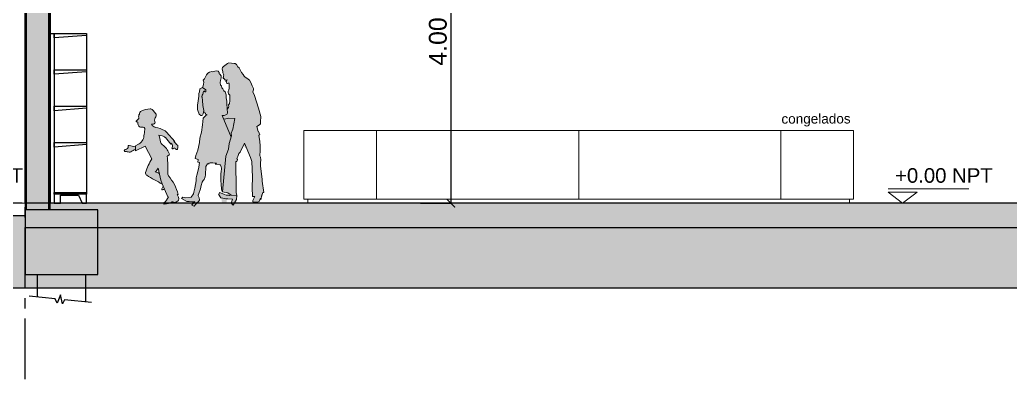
# Model space of a CAD drawing. Header units: inches. Extents: x -309 to 190, y -1585 to -1350.
# Drawn here: x -66.46 to -54.21, y -1468.68 to -1464.24 of the extents above; entities that cross this region are included whole.
import ezdxf

# ---------------------------------------------------------------- set-up
doc = ezdxf.new("R2010")
doc.units = ezdxf.units.IN
doc.header["$MEASUREMENT"] = 0
doc.header["$PDMODE"] = 3
doc.linetypes.add('CENTER2', pattern=[1.125, 0.75, -0.125, 0.125, -0.125])
doc.linetypes.add('HIDDEN', pattern=[0.375, 0.25, -0.125])
doc.layers.get('0').update_dxf_attribs({"color": 9, "linetype": 'CONTINUOUS'})
doc.layers.get('DEFPOINTS').update_dxf_attribs({"color": 9, "linetype": 'CONTINUOUS'})
for name, color, linetype in [('0-TISI-TITULOS', 9, 'CONTINUOUS'), ('0.50', 9, 'CONTINUOUS'), ('02', 9, 'CONTINUOUS'), ('10-TEXTO', 9, 'CONTINUOUS'), ('color gris', 9, 'CONTINUOUS'), ('COLOR MURO MUNI', 9, 'CONTINUOUS'), ('COTAS 1.75', 9, 'CONTINUOUS'), ('esca', 9, 'CONTINUOUS'), ('ESTRUCTURAS', 9, 'CONTINUOUS'), ('FMR ESTRUCTURA H°A°', 9, 'CONTINUOUS'), ('lm', 9, 'HIDDEN'), ('MUROS obra nueva', 9, 'CONTINUOUS'), ('REVOQUE', 9, 'CONTINUOUS')]:
    doc.layers.add(name, color=color, linetype=linetype)
for name, color, linetype, lineweight in [('cotas', 9, 'CONTINUOUS', 15), ('LOGO SOMBRA', 9, 'CONTINUOUS', 18), ('MUR_REF_MUROS', 9, 'CONTINUOUS', 9), ('MURO 27', 9, 'CONTINUOUS', 9), ('PERSONAS', 9, 'CONTINUOUS', 0)]:
    doc.layers.add(name, color=color, linetype=linetype, lineweight=lineweight)
doc.styles.add('COTAS', font='arial.ttf')
doc.styles.add('ROMANS', font='arial.ttf')
doc.dimstyles.new('ploteo 100', dxfattribs={"dimscale": 0, "dimtxt": 0.22, "dimasz": 0.1, "dimexe": 0, "dimexo": 0, "dimgap": 0.05, "dimtad": 1, "dimzin": 0, "dimdsep": 46, "dimtxsty": 'COTAS', "dimblk1": 'ARCHTICK', "dimblk2": 'ARCHTICK', "dimsah": 1, "dimcen": 0.7, "dimclrd": 256, "dimclre": 256, "dimclrt": 256, "dimaunit": 1, "dimadec": 3, "dimazin": 0, "dimtfac": 1, "dimtmove": 2, "dimatfit": 3, "dimldrblk": 'ARCHTICK', "dimfxl": 1, "dimtolj": 1, "dimtzin": 0, "dimarcsym": 0})

# ---------------------------------------------------------------- blocks, each defined once
blk = doc.blocks.new('tripleta 01')
at = {"layer": 'PERSONAS'}
for points in [[(-0.136, 1.682), (-0.125, 1.706), (-0.07, 1.751), (-0.048, 1.757), (0.014, 1.749), (0.025, 1.749), (0.043, 1.736), (0.06, 1.714), (0.076, 1.695), (0.094, 1.656), (0.111, 1.63), (0.136, 1.594), (0.16, 1.573), (0.204, 1.544), (0.216, 1.522), (0.251, 1.44), (0.251, 1.422), (0.244, 1.401), (0.266, 1.353), (0.343, 1.087), (0.337, 1.003), (0.321, 0.986), (0.294, 0.97), (0.311, 0.908), (0.315, 0.91), (0.33, 0.867), (0.318, 0.862), (0.333, 0.733), (0.33, 0.644), (0.332, 0.602), (0.34, 0.575), (0.34, 0.53), (0.339, 0.517), (0.358, 0.29), (0.38, 0.163), (0.369, 0.155), (0.369, 0.111), (0.338, 0.085), (0.323, 0.044), (0.3, 0.035), (0.243, 0.033), (0.244, 0.056), (0.26, 0.091), (0.239, 0.105), (0.232, 0.524), (0.166, 0.704), (0.149, 0.704), (0.13, 0.743), (0.086, 0.652), (0.078, 0.645), (0.044, 0.576), (0.052, 0.563), (0.047, 0.539), (0.035, 0.537), (0.036, 0.153), (0.045, 0.116), (0.042, 0.075), (0, 0), (-0.026, 0.022), (-0.01, 0.074), (-0.079, 0.077), (-0.082, 0.051), (-0.076, 0.016), (-0.137, 0.015), (-0.145, 0.076), (-0.154, 0.087), (-0.18, 0.134), (-0.178, 0.135), (-0.171, 0.154), (-0.114, 0.131), (-0.086, 0.123), (-0.058, 0.123), (-0.041, 0.117), (-0.034, 0.127), (-0.068, 0.149), (-0.131, 0.165), (-0.138, 0.165), (-0.152, 0.31), (-0.152, 0.354), (-0.15, 0.406), (-0.144, 0.442), (-0.156, 0.501), (-0.17, 0.496), (-0.221, 0.506), (-0.208, 0.517), (-0.294, 0.52), (-0.299, 0.514), (-0.313, 0.509), (-0.337, 0.475), (-0.343, 0.388), (-0.354, 0.332), (-0.384, 0.281), (-0.404, 0.208), (-0.416, 0.171), (-0.429, 0.132), (-0.427, 0.1), (-0.42, 0.076), (-0.418, 0.058), (-0.438, 0.032), (-0.483, -0.016), (-0.506, -0.007), (-0.51, 0.004), (-0.473, 0.044), (-0.481, 0.044), (-0.489, 0.042), (-0.499, 0.041), (-0.517, 0.042), (-0.522, 0.044), (-0.575, 0.045), (-0.638, 0.08), (-0.622, 0.099), (-0.588, 0.088), (-0.521, 0.095), (-0.5, 0.124), (-0.49, 0.137), (-0.473, 0.217), (-0.463, 0.275), (-0.459, 0.297), (-0.457, 0.335), (-0.45, 0.366), (-0.437, 0.417), (-0.422, 0.486), (-0.416, 0.525), (-0.437, 0.531), (-0.431, 0.562), (-0.472, 0.576), (-0.418, 0.767), (-0.411, 0.831), (-0.391, 0.907), (-0.378, 0.998), (-0.37, 1.073), (-0.358, 1.091), (-0.344, 1.105), (-0.318, 1.107), (-0.322, 1.116), (-0.333, 1.119), (-0.343, 1.127), (-0.354, 1.145), (-0.364, 1.154), (-0.369, 1.138), (-0.377, 1.112), (-0.387, 1.105), (-0.419, 1.122), (-0.423, 1.137), (-0.434, 1.156), (-0.44, 1.18), (-0.437, 1.253), (-0.429, 1.306), (-0.425, 1.34), (-0.425, 1.367), (-0.418, 1.4), (-0.411, 1.435), (-0.379, 1.453), (-0.375, 1.469), (-0.365, 1.493), (-0.364, 1.518), (-0.373, 1.543), (-0.356, 1.561), (-0.34, 1.588), (-0.32, 1.62), (-0.299, 1.639), (-0.278, 1.647), (-0.263, 1.65), (-0.25, 1.645), (-0.228, 1.655), (-0.218, 1.656), (-0.189, 1.653), (-0.185, 1.653), (-0.175, 1.638), (-0.172, 1.621), (-0.164, 1.616), (-0.148, 1.597), (-0.151, 1.562), (-0.155, 1.54), (-0.159, 1.52), (-0.159, 1.502), (-0.151, 1.478), (-0.143, 1.472), (-0.142, 1.455), (-0.13, 1.439), (-0.121, 1.425), (-0.112, 1.417), (-0.098, 1.42), (-0.102, 1.41), (-0.109, 1.407), (-0.101, 1.398), (-0.086, 1.363), (-0.086, 1.319), (-0.078, 1.282), (-0.077, 1.222), (-0.075, 1.193), (-0.066, 1.196), (-0.053, 1.219), (-0.061, 1.236), (-0.045, 1.257), (-0.043, 1.327), (-0.043, 1.369), (-0.049, 1.368), (-0.061, 1.398), (-0.055, 1.417), (-0.05, 1.449), (-0.051, 1.474), (-0.038, 1.501), (-0.035, 1.509), (-0.048, 1.507), (-0.062, 1.504), (-0.072, 1.502), (-0.078, 1.505), (-0.081, 1.512), (-0.083, 1.519), (-0.088, 1.525), (-0.091, 1.532), (-0.082, 1.537), (-0.075, 1.546), (-0.086, 1.545), (-0.102, 1.547), (-0.107, 1.546), (-0.11, 1.561), (-0.117, 1.563), (-0.123, 1.567), (-0.123, 1.573), (-0.122, 1.578), (-0.117, 1.604), (-0.127, 1.635), (-0.128, 1.646), (-0.132, 1.65)], [(-1.14, 1.159), (-1.105, 1.173), (-1.08, 1.181), (-1.045, 1.187), (-1.027, 1.189), (-1.01, 1.186), (-1, 1.18), (-0.988, 1.166), (-0.959, 1.132), (-0.953, 1.122), (-0.951, 1.112), (-0.954, 1.099), (-0.961, 1.088), (-0.964, 1.082), (-0.97, 1.066), (-0.972, 1.054), (-0.97, 1.041), (-0.968, 1.034), (-0.966, 1.023), (-0.969, 1.011), (-0.977, 1.002), (-0.99, 0.998), (-1.008, 0.998), (-1.004, 0.99), (-0.995, 0.979), (-0.985, 0.97), (-0.968, 0.962), (-0.913, 0.947), (-0.874, 0.932), (-0.836, 0.911), (-0.812, 0.887), (-0.779, 0.85), (-0.723, 0.787), (-0.731, 0.781), (-0.712, 0.76), (-0.7, 0.749), (-0.687, 0.738), (-0.683, 0.728), (-0.683, 0.715), (-0.686, 0.699), (-0.691, 0.688), (-0.697, 0.684), (-0.704, 0.685), (-0.709, 0.689), (-0.713, 0.697), (-0.719, 0.701), (-0.732, 0.703), (-0.739, 0.699), (-0.748, 0.695), (-0.755, 0.698), (-0.757, 0.704), (-0.755, 0.711), (-0.751, 0.724), (-0.751, 0.74), (-0.754, 0.749), (-0.761, 0.763), (-0.773, 0.754), (-0.839, 0.833), (-0.851, 0.844), (-0.866, 0.852), (-0.898, 0.858), (-0.919, 0.862), (-0.908, 0.829), (-0.902, 0.806), (-0.898, 0.781), (-0.895, 0.769), (-0.889, 0.758), (-0.876, 0.744), (-0.853, 0.726), (-0.83, 0.703), (-0.818, 0.687), (-0.807, 0.67), (-0.801, 0.66), (-0.794, 0.644), (-0.79, 0.63), (-0.792, 0.622), (-0.799, 0.613), (-0.816, 0.605), (-0.807, 0.462), (-0.806, 0.369), (-0.788, 0.345), (-0.774, 0.328), (-0.74, 0.277), (-0.714, 0.226), (-0.697, 0.185), (-0.688, 0.158), (-0.681, 0.132), (-0.693, 0.128), (-0.683, 0.113), (-0.673, 0.078), (-0.674, 0.058), (-0.676, 0.054), (-0.726, 0.031), (-0.737, 0.031), (-0.747, 0.039), (-0.753, 0.038), (-0.76, 0.034), (-0.785, 0.023), (-0.814, 0.015), (-0.839, 0.011), (-0.852, 0.011), (-0.861, 0.016), (-0.862, 0.02), (-0.858, 0.028), (-0.848, 0.035), (-0.825, 0.058), (-0.811, 0.079), (-0.801, 0.102), (-0.808, 0.101), (-0.838, 0.17), (-0.871, 0.246), (-0.892, 0.3), (-0.911, 0.374), (-0.927, 0.455), (-0.953, 0.42), (-0.964, 0.409), (-0.915, 0.392), (-0.877, 0.259), (-0.924, 0.284), (-0.996, 0.324), (-1.028, 0.343), (-1.08, 0.378), (-1.083, 0.403), (-1.072, 0.437), (-1.037, 0.518), (-1.007, 0.57), (-1.034, 0.623), (-1.055, 0.664), (-1.088, 0.727), (-1.129, 0.707), (-1.175, 0.685), (-1.208, 0.669), (-1.207, 0.686), (-1.22, 0.682), (-1.243, 0.673), (-1.263, 0.659), (-1.273, 0.653), (-1.292, 0.655), (-1.306, 0.658), (-1.329, 0.66), (-1.345, 0.665), (-1.347, 0.677), (-1.341, 0.684), (-1.326, 0.687), (-1.312, 0.693), (-1.303, 0.705), (-1.3, 0.716), (-1.299, 0.731), (-1.294, 0.736), (-1.283, 0.735), (-1.268, 0.731), (-1.249, 0.727), (-1.221, 0.725), (-1.209, 0.726), (-1.212, 0.731), (-1.156, 0.761), (-1.12, 0.802), (-1.108, 0.831), (-1.102, 0.865), (-1.099, 0.894), (-1.092, 0.939), (-1.095, 0.95), (-1.101, 0.957), (-1.107, 0.962), (-1.117, 0.964), (-1.128, 0.963), (-1.136, 0.962), (-1.145, 0.963), (-1.152, 0.965), (-1.162, 0.971), (-1.168, 0.977), (-1.174, 0.985), (-1.177, 0.993), (-1.179, 1.002), (-1.178, 1.013), (-1.179, 1.02), (-1.181, 1.024), (-1.183, 1.025), (-1.189, 1.028), (-1.195, 1.027), (-1.199, 1.029), (-1.199, 1.032), (-1.198, 1.036), (-1.174, 1.061), (-1.169, 1.068), (-1.168, 1.074), (-1.168, 1.081), (-1.17, 1.093), (-1.168, 1.107), (-1.163, 1.119), (-1.161, 1.123), (-1.157, 1.14), (-1.146, 1.154)]]:
    blk.add_hatch(color=252, dxfattribs=at).paths.add_polyline_path(points)
for p, q in [((-0.07, 1.751), (-0.12, 1.711)), ((-0.052, 1.757), (-0.07, 1.751)), ((0.014, 1.749), (-0.052, 1.757)), ((0.025, 1.749), (0.014, 1.749)), ((0.043, 1.736), (0.025, 1.749)), ((0.059, 1.709), (0.043, 1.736)), ((-0.329, 1.611), (-0.342, 1.583)), ((-0.312, 1.63), (-0.329, 1.611)), ((-0.293, 1.644), (-0.312, 1.63)), ((-0.263, 1.65), (-0.293, 1.644)), ((-0.25, 1.645), (-0.263, 1.65)), ((-0.228, 1.655), (-0.25, 1.645)), ((-0.208, 1.657), (-0.228, 1.655)), ((-0.185, 1.653), (-0.208, 1.657)), ((-0.175, 1.638), (-0.185, 1.653)), ((-0.172, 1.621), (-0.175, 1.638)), ((-0.164, 1.616), (-0.172, 1.621)), ((-0.148, 1.597), (-0.164, 1.616)), ((-0.15, 1.57), (-0.148, 1.597)), ((-0.13, 1.7), (-0.136, 1.682)), ((-0.128, 1.646), (-0.136, 1.682)), ((-0.12, 1.711), (-0.13, 1.7)), ((-0.128, 1.646), (-0.129, 1.643)), ((-0.129, 1.643), (-0.128, 1.638)), ((-0.128, 1.638), (-0.127, 1.632)), ((-0.127, 1.632), (-0.123, 1.625)), ((-0.123, 1.625), (-0.121, 1.619)), ((-0.121, 1.619), (-0.117, 1.604)), ((-0.119, 1.596), (-0.117, 1.604)), ((-0.119, 1.594), (-0.119, 1.596)), ((-0.119, 1.588), (-0.119, 1.594)), ((0.076, 1.695), (0.059, 1.709)), ((0.081, 1.678), (0.076, 1.695)), ((0.094, 1.656), (0.081, 1.678)), ((0.104, 1.638), (0.094, 1.656)), ((0.125, 1.613), (0.104, 1.638)), ((0.136, 1.594), (0.125, 1.613)), ((0.147, 1.582), (0.136, 1.594)), ((-0.37, 1.475), (-0.379, 1.453)), ((-0.356, 1.561), (-0.373, 1.543)), ((-0.373, 1.543), (-0.367, 1.53)), ((-0.365, 1.493), (-0.37, 1.475)), ((-0.367, 1.53), (-0.364, 1.518)), ((-0.364, 1.518), (-0.365, 1.493)), ((-0.342, 1.583), (-0.356, 1.561)), ((-0.16, 1.516), (-0.155, 1.54)), ((-0.158, 1.483), (-0.16, 1.516)), ((-0.143, 1.472), (-0.158, 1.483)), ((-0.155, 1.54), (-0.15, 1.57)), ((-0.142, 1.448), (-0.143, 1.472)), ((-0.124, 1.571), (-0.123, 1.575)), ((-0.123, 1.567), (-0.124, 1.571)), ((-0.123, 1.575), (-0.121, 1.58)), ((-0.12, 1.565), (-0.123, 1.567)), ((-0.121, 1.583), (-0.119, 1.588)), ((-0.121, 1.58), (-0.121, 1.583)), ((-0.117, 1.563), (-0.12, 1.565)), ((-0.117, 1.563), (-0.106, 1.565)), ((-0.11, 1.561), (-0.107, 1.546)), ((-0.107, 1.546), (-0.099, 1.547)), ((-0.099, 1.547), (-0.094, 1.546)), ((-0.094, 1.546), (-0.087, 1.544)), ((-0.085, 1.534), (-0.09, 1.533)), ((-0.09, 1.533), (-0.09, 1.527)), ((-0.09, 1.527), (-0.088, 1.525)), ((-0.088, 1.525), (-0.084, 1.522)), ((-0.087, 1.544), (-0.075, 1.546)), ((-0.079, 1.539), (-0.085, 1.534)), ((-0.084, 1.522), (-0.082, 1.516)), ((-0.082, 1.516), (-0.08, 1.508)), ((-0.08, 1.508), (-0.077, 1.503)), ((-0.075, 1.546), (-0.079, 1.539)), ((-0.077, 1.503), (-0.072, 1.502)), ((-0.072, 1.502), (-0.062, 1.504)), ((-0.062, 1.504), (-0.051, 1.506)), ((-0.05, 1.444), (-0.051, 1.506)), ((0.169, 1.566), (0.147, 1.582)), ((0.204, 1.544), (0.169, 1.566)), ((0.219, 1.515), (0.204, 1.544)), ((0.237, 1.473), (0.219, 1.515)), ((0.251, 1.44), (0.237, 1.473)), ((-0.423, 1.377), (-0.426, 1.359)), ((-0.426, 1.359), (-0.425, 1.34)), ((-0.418, 1.4), (-0.423, 1.377)), ((-0.411, 1.435), (-0.418, 1.4)), ((-0.379, 1.453), (-0.411, 1.435)), ((-0.389, 1.337), (-0.383, 1.356)), ((-0.383, 1.356), (-0.374, 1.369)), ((-0.339, 1.424), (-0.379, 1.453)), ((-0.374, 1.369), (-0.371, 1.38)), ((-0.371, 1.39), (-0.369, 1.401)), ((-0.371, 1.38), (-0.371, 1.39)), ((-0.369, 1.401), (-0.363, 1.405)), ((-0.363, 1.405), (-0.355, 1.41)), ((-0.355, 1.41), (-0.351, 1.403)), ((-0.351, 1.403), (-0.35, 1.4)), ((-0.35, 1.4), (-0.346, 1.399)), ((-0.346, 1.399), (-0.342, 1.4)), ((-0.342, 1.4), (-0.339, 1.404)), ((-0.338, 1.413), (-0.339, 1.424)), ((-0.339, 1.404), (-0.338, 1.413)), ((-0.128, 1.437), (-0.142, 1.448)), ((-0.114, 1.413), (-0.128, 1.437)), ((-0.101, 1.398), (-0.114, 1.413)), ((-0.101, 1.398), (-0.086, 1.363)), ((-0.086, 1.363), (-0.087, 1.325)), ((-0.062, 1.389), (-0.06, 1.406)), ((-0.056, 1.373), (-0.062, 1.389)), ((-0.06, 1.406), (-0.053, 1.424)), ((-0.043, 1.358), (-0.056, 1.373)), ((-0.053, 1.424), (-0.05, 1.444)), ((-0.043, 1.358), (-0.043, 1.286)), ((0.243, 1.397), (0.251, 1.422)), ((0.265, 1.355), (0.243, 1.397)), ((0.251, 1.422), (0.251, 1.44)), ((0.312, 1.197), (0.265, 1.355)), ((-0.432, 1.282), (-0.44, 1.239)), ((-0.44, 1.239), (-0.44, 1.18)), ((-0.427, 1.322), (-0.432, 1.282)), ((-0.425, 1.34), (-0.427, 1.322)), ((-0.385, 1.331), (-0.389, 1.337)), ((-0.381, 1.292), (-0.385, 1.331)), ((-0.376, 1.23), (-0.381, 1.292)), ((-0.364, 1.167), (-0.376, 1.23)), ((-0.087, 1.325), (-0.078, 1.282)), ((-0.078, 1.282), (-0.078, 1.25)), ((-0.078, 1.25), (-0.075, 1.193)), ((-0.052, 1.242), (-0.063, 1.234)), ((-0.063, 1.234), (-0.053, 1.219)), ((-0.046, 1.253), (-0.052, 1.242)), ((-0.043, 1.286), (-0.046, 1.253)), ((-0.44, 1.18), (-0.434, 1.156)), ((-0.434, 1.156), (-0.423, 1.137)), ((-0.423, 1.137), (-0.419, 1.122)), ((-0.419, 1.122), (-0.398, 1.108)), ((-0.398, 1.108), (-0.387, 1.105)), ((-0.387, 1.105), (-0.378, 1.109)), ((-0.378, 1.109), (-0.372, 1.127)), ((-0.372, 1.127), (-0.365, 1.148)), ((-0.325, 1.117), (-0.37, 1.073)), ((-0.365, 1.148), (-0.364, 1.167)), ((-0.364, 1.154), (-0.365, 1.155)), ((-0.357, 1.148), (-0.364, 1.154)), ((-0.352, 1.142), (-0.357, 1.148)), ((-0.347, 1.135), (-0.352, 1.142)), ((-0.344, 1.13), (-0.347, 1.135)), ((-0.341, 1.123), (-0.344, 1.13)), ((-0.333, 1.119), (-0.341, 1.123)), ((-0.328, 1.119), (-0.333, 1.119)), ((-0.322, 1.116), (-0.328, 1.119)), ((-0.112, 1.108), (-0.138, 1.106)), ((-0.138, 1.106), (-0.024, 0.84)), ((-0.09, 1.115), (-0.112, 1.108)), ((-0.08, 1.119), (-0.09, 1.115)), ((-0.073, 1.126), (-0.08, 1.119)), ((-0.058, 1.204), (-0.075, 1.185)), ((-0.075, 1.193), (-0.07, 1.135)), ((-0.07, 1.135), (-0.073, 1.126)), ((-0.053, 1.219), (-0.058, 1.204)), ((0.343, 1.092), (0.312, 1.197)), ((-1.198, 1.036), (-1.174, 1.061)), ((-0.378, 0.992), (-0.392, 0.899)), ((-0.37, 1.073), (-0.378, 0.992)), ((-0.119, 1.062), (-0.089, 1.067)), ((-0.089, 1.067), (-0.057, 1.072)), ((-0.057, 1.072), (0.019, 1.069)), ((0.019, 1.069), (-0.005, 0.937)), ((0.294, 0.97), (0.327, 0.99)), ((0.327, 0.99), (0.337, 1.003)), ((0.337, 1.003), (0.34, 1.029)), ((0.34, 1.029), (0.343, 1.092)), ((-0.919, 0.862), (-0.877, 0.855)), ((-0.723, 0.787), (-0.823, 0.899)), ((-0.392, 0.899), (-0.413, 0.827)), ((-0.005, 0.937), (-0.026, 0.887)), ((-0.026, 0.887), (-0.019, 0.857)), ((0.311, 0.908), (0.294, 0.97)), ((0.311, 0.908), (0.315, 0.91)), ((0.328, 0.866), (0.315, 0.91)), ((0.318, 0.862), (0.328, 0.866)), ((0.329, 0.785), (0.318, 0.862)), ((-1.21, 0.732), (-1.179, 0.747)), ((-0.773, 0.754), (-0.839, 0.833)), ((-0.761, 0.763), (-0.773, 0.753)), ((-0.416, 0.773), (-0.439, 0.679)), ((-0.413, 0.827), (-0.416, 0.773)), ((-0.049, 0.759), (-0.057, 0.69)), ((-0.019, 0.857), (-0.049, 0.759)), ((0.14, 0.764), (0.086, 0.652)), ((0.215, 0.586), (0.14, 0.764)), ((0.333, 0.733), (0.329, 0.785)), ((-1.208, 0.669), (-1.087, 0.726)), ((-1.087, 0.726), (-1.007, 0.57)), ((-0.46, 0.613), (-0.472, 0.576)), ((-0.439, 0.679), (-0.46, 0.613)), ((-0.057, 0.69), (-0.089, 0.602)), ((0.07, 0.638), (0.056, 0.598)), ((0.086, 0.652), (0.07, 0.638)), ((0.328, 0.608), (0.332, 0.675)), ((0.332, 0.675), (0.333, 0.733)), ((-0.472, 0.576), (-0.431, 0.562)), ((-0.431, 0.562), (-0.437, 0.531)), ((-0.437, 0.531), (-0.416, 0.525)), ((-0.425, 0.468), (-0.416, 0.525)), ((-0.337, 0.475), (-0.319, 0.508)), ((-0.319, 0.508), (-0.295, 0.51)), ((-0.303, 0.518), (-0.284, 0.522)), ((-0.295, 0.51), (-0.303, 0.518)), ((-0.284, 0.522), (-0.272, 0.52)), ((-0.272, 0.52), (-0.251, 0.52)), ((-0.251, 0.52), (-0.208, 0.517)), ((-0.208, 0.517), (-0.221, 0.506)), ((-0.221, 0.506), (-0.17, 0.496)), ((-0.17, 0.496), (-0.159, 0.5)), ((-0.159, 0.5), (-0.148, 0.47)), ((-0.089, 0.602), (-0.131, 0.165)), ((0.035, 0.537), (0.034, 0.512)), ((0.034, 0.512), (0.036, 0.211)), ((0.047, 0.539), (0.035, 0.537)), ((0.056, 0.598), (0.044, 0.576)), ((0.044, 0.576), (0.052, 0.563)), ((0.052, 0.563), (0.047, 0.539)), ((0.231, 0.536), (0.215, 0.586)), ((0.241, 0.343), (0.231, 0.536)), ((0.328, 0.608), (0.337, 0.592)), ((0.337, 0.592), (0.343, 0.558)), ((0.343, 0.558), (0.339, 0.521)), ((0.34, 0.481), (0.339, 0.521)), ((-0.457, 0.335), (-0.449, 0.368)), ((-0.449, 0.368), (-0.437, 0.416)), ((-0.437, 0.416), (-0.425, 0.468)), ((-0.348, 0.348), (-0.344, 0.372)), ((-0.344, 0.372), (-0.341, 0.404)), ((-0.341, 0.404), (-0.338, 0.441)), ((-0.338, 0.441), (-0.337, 0.475)), ((-0.152, 0.383), (-0.153, 0.358)), ((-0.149, 0.417), (-0.152, 0.383)), ((-0.144, 0.442), (-0.149, 0.417)), ((-0.148, 0.47), (-0.146, 0.457)), ((-0.146, 0.457), (-0.144, 0.442)), ((0.357, 0.32), (0.34, 0.481)), ((-0.808, 0.101), (-0.878, 0.262)), ((-0.474, 0.21), (-0.459, 0.299)), ((-0.459, 0.299), (-0.457, 0.335)), ((-0.394, 0.242), (-0.384, 0.281)), ((-0.384, 0.281), (-0.37, 0.301)), ((-0.37, 0.301), (-0.36, 0.316)), ((-0.36, 0.316), (-0.348, 0.348)), ((-0.153, 0.358), (-0.153, 0.338)), ((-0.153, 0.338), (-0.152, 0.31)), ((-0.152, 0.31), (-0.147, 0.246)), ((-0.147, 0.246), (-0.139, 0.172)), ((0.237, 0.218), (0.241, 0.343)), ((0.357, 0.295), (0.357, 0.32)), ((0.381, 0.156), (0.357, 0.295)), ((-0.693, 0.128), (-0.681, 0.132)), ((-0.49, 0.137), (-0.521, 0.095)), ((-0.49, 0.137), (-0.486, 0.157)), ((-0.486, 0.157), (-0.474, 0.21)), ((-0.432, 0.121), (-0.426, 0.142)), ((-0.426, 0.142), (-0.406, 0.2)), ((-0.406, 0.2), (-0.394, 0.242)), ((-0.175, 0.137), (-0.181, 0.134)), ((-0.181, 0.134), (-0.154, 0.087)), ((-0.175, 0.137), (-0.171, 0.154)), ((-0.171, 0.154), (-0.137, 0.142)), ((-0.137, 0.142), (-0.106, 0.128)), ((-0.131, 0.165), (-0.068, 0.149)), ((-0.106, 0.128), (-0.086, 0.123)), ((-0.086, 0.123), (-0.058, 0.123)), ((-0.068, 0.149), (-0.026, 0.121)), ((0.036, 0.211), (0.036, 0.153)), ((0.036, 0.153), (0.045, 0.116)), ((0.239, 0.105), (0.237, 0.218)), ((0.351, 0.111), (0.369, 0.155)), ((0.369, 0.155), (0.381, 0.156)), ((-0.623, 0.099), (-0.638, 0.08)), ((-0.638, 0.08), (-0.575, 0.045)), ((-0.588, 0.088), (-0.623, 0.099)), ((-0.521, 0.095), (-0.588, 0.088)), ((-0.575, 0.045), (-0.543, 0.044)), ((-0.543, 0.044), (-0.502, 0.041)), ((-0.51, 0.004), (-0.475, 0.043)), ((-0.506, -0.007), (-0.51, 0.004)), ((-0.502, 0.041), (-0.495, 0.041)), ((-0.495, 0.041), (-0.479, 0.044)), ((-0.483, -0.016), (-0.442, 0.035)), ((-0.438, 0.032), (-0.418, 0.058)), ((-0.431, 0.113), (-0.432, 0.121)), ((-0.422, 0.088), (-0.431, 0.113)), ((-0.418, 0.065), (-0.422, 0.088)), ((-0.418, 0.058), (-0.418, 0.065)), ((-0.154, 0.087), (-0.079, 0.075)), ((-0.067, 0.078), (-0.092, 0.077)), ((-0.01, 0.074), (-0.067, 0.078)), ((-0.058, 0.123), (-0.041, 0.117)), ((-0.041, 0.117), (-0.042, 0.114)), ((-0.042, 0.114), (-0.042, 0.114)), ((-0.026, 0.121), (0.039, 0.112)), ((-0.026, 0.022), (-0.01, 0.074)), ((0, 0), (-0.026, 0.022)), ((0.042, 0.07), (0, 0)), ((0.045, 0.116), (0.042, 0.07)), ((0.267, 0.105), (0.239, 0.105)), ((0.267, 0.105), (0.243, 0.054)), ((0.243, 0.054), (0.243, 0.039)), ((0.243, 0.039), (0.274, 0.034)), ((0.274, 0.034), (0.3, 0.035)), ((0.3, 0.035), (0.323, 0.044)), ((0.323, 0.044), (0.337, 0.083)), ((0.337, 0.083), (0.337, 0.069)), ((0.337, 0.069), (0.348, 0.078)), ((0.348, 0.078), (0.351, 0.111)), ((-0.506, -0.007), (-0.483, -0.016))]:
    blk.add_line(p, q)
for centre, radius, start, end in [((-1.115, 1.093), 0.0542, 146.4254, 192.8722), ((-1.119, 1.123), 0.0417, 115.0112, 180.5103), ((-1.006, 0.881), 0.309, 93.9429, 115.0112), ((-1.025, 1.153), 0.0365, 39.1622, 93.9429), ((-0.09, 1.914), 1.169, 219.1622, 221.9804), ((-0.982, 1.111), 0.0312, 320.5663, 41.9804), ((-1.194, 1.032), 0.00524, 135.947, 286.25), ((-1.189, 1.016), 0.0117, 348.606, 106.25), ((-1.136, 1.005), 0.0432, 168.606, 283.9048), ((-1.189, 1.076), 0.0216, 315.947, 12.8722), ((-0.999, 1.068), 0.0699, 262.1336, 280.7044), ((-0.947, 1.026), 0.068, 204.3695, 258.1077), ((-0.99, 1.023), 0.0246, 280.7044, 21.2819), ((-0.912, 1.054), 0.0595, 140.5664, 201.282), ((-1.119, 0.937), 0.0273, 348.4884, 103.9048), ((-0.415, 0.793), 0.691, 168.4884, 174.8226), ((-1.05, 0.535), 0.435, 62.6637, 78.1077), ((-1.239, 0.736), 0.344, 7.423, 21.3749), ((-0.894, 0.836), 0.095, 41.5474, 62.6637), ((-1.29, 0.727), 0.00995, 71.8003, 189.728), ((-1.221, 0.936), 0.211, 251.8002, 273.2681), ((-1.237, 0.868), 0.134, 295.4514, 354.8226), ((-0.846, 0.788), 0.0526, 187.423, 235.2356), ((-0.887, 0.794), 0.0612, 39.6929, 80.6565), ((-1.009, 0.552), 0.234, 21.5365, 55.2356), ((-0.804, 0.731), 0.0534, 334.1403, 35.7874), ((-0.417, 0.273), 0.599, 120.824, 121.7398), ((-0.527, 0.945), 0.261, 218.5658, 231.613), ((-0.7, 0.727), 0.0163, 3.9285, 51.6129), ((-1.334, 0.673), 0.0133, 88.4237, 275.2792), ((-1.333, 0.719), 0.0334, 268.4237, 9.728), ((-1.323, 0.554), 0.106, 69.7926, 95.2793), ((-1.279, 0.673), 0.0211, 249.7926, 309.8139), ((-1.176, 0.549), 0.141, 102.811, 129.8139), ((-1.46, 0.693), 0.253, 354.76, 8.9434), ((-0.811, 0.63), 0.0215, 292.7122, 21.5365), ((-0.748, 0.704), 0.00937, 154.1403, 316.5798), ((-0.727, 0.685), 0.0186, 21.4693, 136.5798), ((-0.699, 0.696), 0.0116, 201.4693, 340.3312), ((-0.773, 0.722), 0.0898, 340.3312, 3.9285), ((-0.454, 0.216), 0.656, 147.4183, 163.4928), ((-1.123, 1.374), 0.828, 291.7856, 292.7122), ((-2.374, 0.437), 1.567, 357.9268, 6.1682), ((-1.053, 0.394), 0.0313, 163.4928, 239.0546), ((-1.261, 0.678), 0.401, 317.7323, 326.184), ((-1, 0.224), 0.188, 63.0142, 78.8654), ((0.855, 0.776), 1.812, 190.2161, 194.9937), ((-0.778, 0.379), 0.0291, 177.9268, 221.4898), ((1.078, 3.949), 4.176, 239.0546, 242.0856), ((-0.583, 0.391), 0.322, 194.9937, 203.6095), ((-1.204, 0.003), 0.538, 13.829, 41.4898), ((-0.873, 0.197), 0.00866, 147.0294, 267.5822), ((-0.978, 0.265), 0.116, 327.0294, 344.0641), ((-0.872, 0.214), 0.0255, 267.5822, 325.489), ((-0.764, 0.072), 0.0906, 351.3222, 38.5028), ((-0.853, 0.02), 0.00959, 122.3762, 270.9877), ((-0.93, 0.142), 0.135, 302.3762, 342.5829), ((-0.856, 0.22), 0.209, 270.9877, 299.441), ((-1.026, 1.271), 1.191, 280.5856, 280.9042), ((-0.749, 0.03), 0.00886, 35.225, 119.441), ((-0.731, 0.043), 0.0131, 215.225, 291.0352), ((-0.878, 0.425), 0.422, 291.0352, 298.2156), ((-0.682, 0.059), 0.00754, 298.2156, 351.3222)]:
    blk.add_arc(centre, radius, start, end)
blk = doc.blocks.new('_ARCHTICK')
at = {"color": 0, "linetype": 'ByBlock', "const_width": 0.15}
blk.add_lwpolyline([(-0.5, -0.5), (0.5, 0.5)], dxfattribs=at)
blk = doc.blocks.new('*D84')
at = {"layer": 'COTAS 1.75', "lineweight": -2, "transparency": 16777216}
for p, q in [((-66.167, -1457.509), (-67.668, -1457.509)), ((-67.668, -1457.509), (-67.668, -1466.509)), ((-66.433, -1466.509), (-67.668, -1466.509))]:
    blk.add_line(p, q, dxfattribs=at)
at = {"layer": 'DEFPOINTS', "color": 0, "transparency": 16777216}
for p in [(-66.167, -1457.509), (-67.668, -1466.509), (-66.433, -1466.509)]:
    blk.add_point(p, dxfattribs=at)
at = {"layer": 'COTAS 1.75', "lineweight": -2, "transparency": 16777216, "xscale": 0.1, "yscale": 0.1, "zscale": 0.1}
for p, rotation in [((-67.668, -1457.509), 90), ((-67.668, -1466.509), 270)]:
    blk.add_blockref('_ARCHTICK', p, dxfattribs=dict(at, rotation=rotation))
at = {"layer": 'COTAS 1.75', "transparency": 16777216, "insert": (-67.831, -1462.009), "char_height": 0.22, "attachment_point": 5, "rotation": 90, "style": 'COTAS'}
blk.add_mtext('\\A1;9.00', dxfattribs=at)
blk = doc.blocks.new('*D85')
at = {"layer": 'COTAS 1.75', "lineweight": -2, "transparency": 16777216}
for p, q in [((-61.503, -1462.509), (-61.126, -1462.509)), ((-61.126, -1466.509), (-61.126, -1462.509)), ((-61.503, -1466.509), (-61.126, -1466.509))]:
    blk.add_line(p, q, dxfattribs=at)
at = {"layer": 'DEFPOINTS', "color": 0, "transparency": 16777216}
for p in [(-61.503, -1462.509), (-61.126, -1462.509), (-61.503, -1466.509)]:
    blk.add_point(p, dxfattribs=at)
at = {"layer": 'COTAS 1.75', "lineweight": -2, "transparency": 16777216, "xscale": 0.1, "yscale": 0.1, "zscale": 0.1}
for p, rotation in [((-61.126, -1462.509), 90), ((-61.126, -1466.509), 270)]:
    blk.add_blockref('_ARCHTICK', p, dxfattribs=dict(at, rotation=rotation))
at = {"layer": 'COTAS 1.75', "transparency": 16777216, "insert": (-61.289, -1464.509), "char_height": 0.22, "attachment_point": 5, "rotation": 90, "style": 'COTAS'}
blk.add_mtext('\\A1;4.00', dxfattribs=at)

msp = doc.modelspace()

# ---------------------------------------------------------------- hatches: boundary and pattern name
at = {"layer": '0.50'}
h = msp.add_hatch(dxfattribs=at)
h.set_pattern_fill('ANSI36', color=256, scale=0.4)
h.set_pattern_definition([(45, (-11.09405, -61.804015), (0.0265165043, 0.0972271824), [0.125, -0.025, 0, -0.025])])
h.paths.add_polyline_path([(-10.82, -1466.759, 0.005138), (-18.277, -1466.759), (-18.277, -1466.659), (-22.277, -1466.659), (-22.277, -1466.809), (-66.397, -1466.809), (-66.397, -1466.659), (-70.377, -1466.659), (-70.377, -1466.759, 0.010964), (-78.397, -1466.755), (-78.397, -1467.559), (-10.82, -1467.559)])
at = {"layer": 'color gris'}
for points in [[(-22.277, -1466.509), (-66.397, -1466.509), (-66.397, -1466.659), (-66.397, -1466.809), (-22.277, -1466.809)], [(-66.397, -1467.389), (-65.497, -1467.389), (-65.497, -1466.589), (-66.397, -1466.589)]]:
    msp.add_hatch(color=256, dxfattribs=at).paths.add_polyline_path(points)
at = {"layer": 'MURO 27'}
msp.add_hatch(color=256, dxfattribs=at).paths.add_polyline_path([(-66.087, -1466.509), (-66.397, -1466.509), (-66.397, -1463.919), (-66.087, -1463.919)])

# ---------------------------------------------------------------- linework, layer by layer
at = {"linetype": 'Continuous'}
msp.add_line((-66.093, -1466.209), (-66.093, -1466.509), dxfattribs=at)
for points in [[(-65.637, -1464.434), (-65.637, -1466.374)], [(-70.377, -1466.759), (-70.377, -1466.659), (-66.397, -1466.659), (-66.397, -1466.809), (-22.277, -1466.809), (-22.277, -1466.659), (-18.277, -1466.659)], [(-10.82, -1466.759), (-10.82, -1466.759), (-10.82, -1467.559), (-78.397, -1467.559), (-78.397, -1466.755)]]:
    msp.add_lwpolyline(points)
at = {"layer": '0-TISI-TITULOS'}
msp.add_lwpolyline([(-66.377, -1466.589), (-66.377, -1463.939), (-66.107, -1463.939), (-66.107, -1464.109), (-66.107, -1464.339), (-66.107, -1466.589), (-66.377, -1466.589)], dxfattribs=at)
msp.add_lwpolyline([(-66.397, -1467.389), (-65.497, -1467.389), (-65.497, -1466.589), (-66.397, -1466.589)], close=True, dxfattribs=at)
at = {"layer": '02'}
for points in [[(-66.087, -1464.409), (-66.037, -1464.409), (-66.037, -1464.464), (-66.037, -1466.509), (-66.087, -1466.509)], [(-66.037, -1464.409), (-65.637, -1464.409), (-65.637, -1464.434), (-66.037, -1464.464)], [(-66.037, -1464.859), (-65.637, -1464.859), (-65.637, -1464.884), (-66.037, -1464.914)], [(-66.037, -1465.309), (-65.637, -1465.309), (-65.637, -1465.334), (-66.037, -1465.364)], [(-66.037, -1465.759), (-65.637, -1465.759), (-65.637, -1465.784), (-66.037, -1465.814)], [(-65.637, -1466.374), (-65.637, -1466.394), (-66.037, -1466.394), (-66.037, -1466.374)], [(-66.037, -1466.509), (-65.957, -1466.509), (-65.957, -1466.409), (-65.737, -1466.409), (-65.688, -1466.509), (-65.637, -1466.509), (-65.637, -1466.394), (-66.037, -1466.394)]]:
    msp.add_lwpolyline(points, close=True, dxfattribs=at)
at = {"layer": 'COLOR MURO MUNI'}
msp.add_lwpolyline([(-66.087, -1466.509), (-66.397, -1466.509), (-66.397, -1463.919), (-66.087, -1463.919)], close=True, dxfattribs=at)
at = {"layer": 'cotas'}
for points in [[(-54.72, -1466.329), (-55.721, -1466.329)], [(-66.397, -1466.509), (-67.536, -1466.509)]]:
    msp.add_lwpolyline(points, dxfattribs=at)
msp.add_lwpolyline([(-55.541, -1466.509), (-55.361, -1466.371), (-55.721, -1466.371), (-55.541, -1466.509)], close=True, dxfattribs=at)
at = {"layer": 'esca'}
msp.add_line((-66.397, -1466.209), (-66.397, -1466.509), dxfattribs=at)
at = {"layer": 'ESTRUCTURAS', "ltscale": 0.025}
msp.add_lwpolyline([(-65.574, -1467.734), (-65.908, -1467.701), (-65.932, -1467.752), (-65.959, -1467.642), (-65.999, -1467.743), (-66.022, -1467.69), (-66.345, -1467.658)], dxfattribs=at)
at = {"layer": 'FMR ESTRUCTURA H°A°', "ltscale": 7}
for p, q in [((-66.247, -1467.389), (-66.247, -1467.667)), ((-65.647, -1467.389), (-65.647, -1467.727))]:
    msp.add_line(p, q, dxfattribs=at)
at = {"layer": 'lm', "linetype": 'CENTER2'}
msp.add_lwpolyline([(-66.397, -1468.683), (-66.397, -1456.252)], dxfattribs=at)
at = {"layer": 'LOGO SOMBRA'}
for points in [[(-62.947, -1465.609), (-62.047, -1465.609), (-62.047, -1466.459), (-62.947, -1466.459)], [(-62.047, -1465.609), (-57.047, -1465.609), (-57.047, -1466.459), (-62.047, -1466.459)], [(-57.047, -1465.609), (-56.147, -1465.609), (-56.147, -1466.459), (-57.047, -1466.459)], [(-62.897, -1466.459), (-56.197, -1466.459), (-56.197, -1466.509), (-62.897, -1466.509)]]:
    msp.add_lwpolyline(points, close=True, dxfattribs=at)
msp.add_lwpolyline([(-59.547, -1465.609), (-59.547, -1466.459)], dxfattribs=at)
at = {"layer": 'MUR_REF_MUROS'}
msp.add_lwpolyline([(-66.107, -1466.589), (-66.107, -1463.939), (-66.377, -1463.939), (-66.377, -1466.589)], dxfattribs=at)
at = {"layer": 'MUROS obra nueva'}
msp.add_lwpolyline([(-66.397, -1466.809), (-22.277, -1466.809), (-22.277, -1466.509), (-66.397, -1466.509)], close=True, dxfattribs=at)
at = {"layer": 'REVOQUE'}
msp.add_lwpolyline([(-66.087, -1466.589), (-66.087, -1463.919), (-66.397, -1463.919), (-66.397, -1466.589)], dxfattribs=at)

# ---------------------------------------------------------------- block references
at = {"layer": 'PERSONAS'}
msp.add_blockref('tripleta 01', (-63.822, -1466.53), dxfattribs=at)

# ---------------------------------------------------------------- texts
at = {"layer": '10-TEXTO', "insert": (-57.04, -1465.405), "char_height": 0.1197, "attachment_point": 1, "rotation": 0.191, "line_spacing_factor": 0.992596, "style": 'ROMANS'}
msp.add_mtext('congelados', dxfattribs=at)
at = {"layer": 'cotas', "char_height": 0.18, "attachment_point": 5, "style": 'COTAS'}
for insert in [(-67.025, -1466.166), (-55.03, -1466.166)]:
    msp.add_mtext('\\A1;+0.00 NPT', dxfattribs=dict(at, insert=insert))

# ---------------------------------------------------------------- dimensions: what is measured, and where the dimension line sits
at = {"layer": 'COTAS 1.75'}
for base, p1, p2, picture, middle in [((-67.668, -1466.509), (-66.167, -1457.509), (-66.433, -1466.509), '*D84', (-67.831, -1462.009)), ((-61.126, -1462.509), (-61.503, -1466.509), (-61.503, -1462.509), '*D85', (-61.289, -1464.509))]:
    dim = msp.add_linear_dim(base=base, p1=p1, p2=p2, angle=90, dimstyle='ploteo 100', override={"dimscale": 1}, dxfattribs=at)
    dim.commit()
    dim.dimension.update_dxf_attribs({"geometry": picture, "text_midpoint": middle})

doc.saveas('drawing.dxf')
